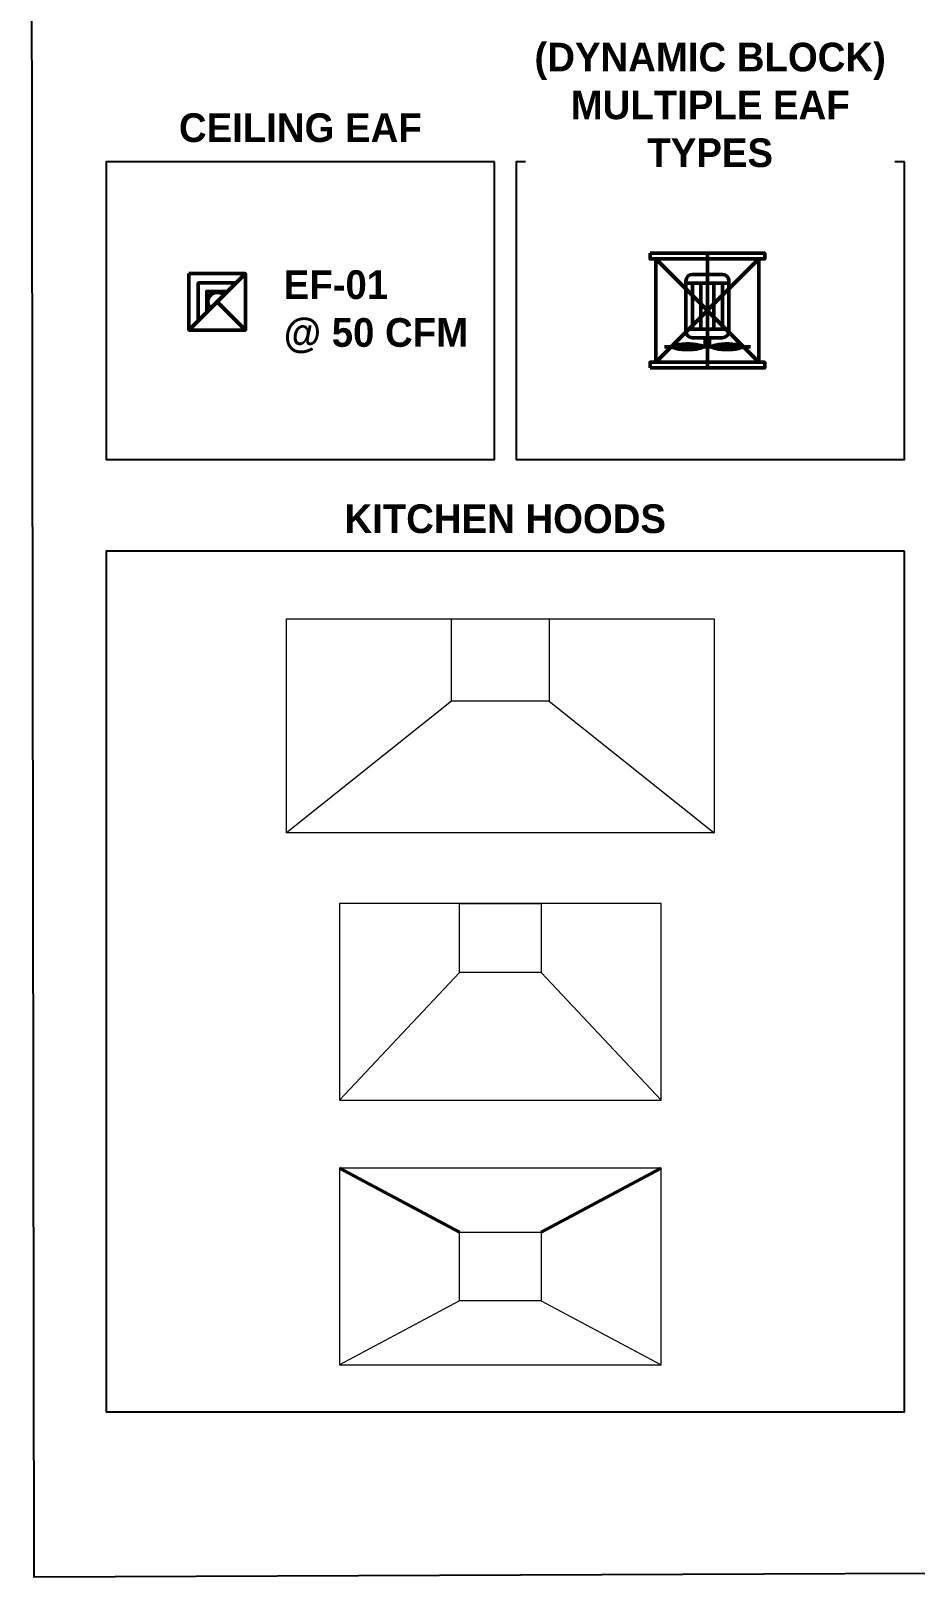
# Model space of a CAD drawing. Header units: inches. Extents: x 2025 to 34930, y -6955 to 4650.
# Drawn here: x 13357.9 to 13543, y 1386.8 to 1710.2 of the extents above; entities that cross this region are included whole.
import ezdxf

# ---------------------------------------------------------------- set-up
doc = ezdxf.new("R2010")
doc.units = ezdxf.units.IN
doc.header["$MEASUREMENT"] = 0
doc.layers.add('M-HVAC-EQPM', color=21, linetype='Continuous', lineweight=50)
doc.layers.add('M-HVAC-TEXT', color=7, linetype='Continuous', lineweight=25)
doc.styles.add('Century Gothic_B', font='GOTHICB.TTF', dxfattribs={"height": 6.659722})

# ---------------------------------------------------------------- blocks, each defined once
blk = doc.blocks.new('*U209')
at = {"layer": 'M-HVAC-EQPM', "color": 252}
for p, q in [((450, -450), (-450, 450)), ((450, 450), (-450, -450)), ((-500, 0), (500, 0))]:
    blk.add_line(p, q, dxfattribs=at)
at = {"layer": 'M-HVAC-EQPM'}
for p, q in [((-450, 450), (450, 450)), ((315, -375), (315, 375)), ((180, 188), (-259, 188)), ((-240, 188), (-240, -188)), ((161, -188), (161, 188)), ((-315, 131), (-315, -131)), ((-240, 131), (161, 131)), ((-240, 56), (161, 56)), ((-240, 0), (161, 0)), ((236, -131), (236, 131)), ((315, 19), (236, 19)), ((-240, -56), (161, -56)), ((-240, -131), (161, -131)), ((236, -19), (315, -19)), ((-259, -188), (180, -188)), ((-450, -450), (450, -450))]:
    blk.add_line(p, q, dxfattribs=at)
for points in [[(-500, 500), (-500, -500), (-450, -500), (-450, 500)], [(500, 500), (500, -500), (450, -500), (450, 500)]]:
    blk.add_lwpolyline(points, close=True, dxfattribs=at)
for points in [[(315, 313, 0.062377), (303, 282, 0.037666), (294, 236, 0.02751), (290, 172, 0.02751), (294, 109, 0.037666), (303, 63, 0.062377), (315, 31, 0.062377)], [(315, 313, -0.062377), (328, 282, -0.037666), (337, 236, -0.02751), (340, 172, -0.02751), (337, 109, -0.037666), (328, 63, -0.062377), (315, 31, -0.062377)], [(315, -313, -0.062377), (303, -282, -0.037666), (294, -236, -0.02751), (290, -172, -0.02751), (294, -109, -0.037666), (303, -63, -0.062377), (315, -31, -0.062377)], [(315, -313, 0.062377), (328, -282, 0.037666), (337, -236, 0.02751), (340, -172, 0.02751), (337, -109, 0.037666), (328, -63, 0.062377), (315, -31, 0.062377)]]:
    blk.add_lwpolyline(points, format="xyb", dxfattribs=at)
for centre, start, end in [((-259, 131), 90, 180), ((180, 131), 0, 90), ((-259, -131), 180, 270), ((180, -131), 270, 0)]:
    blk.add_arc(centre, 56.3, start, end, dxfattribs=at)
blk = doc.blocks.new('*U212')
at = {"layer": 'M-HVAC-EQPM'}
blk.add_blockref('*U209', (0, 0), dxfattribs=at)
blk = doc.blocks.new('C.EXH.F')
for p, q in [((5.91, 5.91), (-5.91, -5.91)), ((0, 0), (5.91, -5.91))]:
    blk.add_line(p, q)
blk.add_lwpolyline([(-5.91, 5.91), (-5.91, -5.91), (5.91, -5.91), (5.91, 5.91)], close=True)
blk.add_lwpolyline([(-5.91, 5.91), (-5.91, -5.91), (5.91, -5.91), (5.91, 5.91)], close=True)
at = {"color": 251}
for points in [[(3.94, 3.94), (-3.94, 3.94), (-3.94, -3.94)], [(2.17, 2.17), (-2.17, 2.17), (-2.17, -2.17)]]:
    blk.add_lwpolyline(points, dxfattribs=at)
at = {"ltscale": 0.5}
blk.add_arc((0, 0), 1.97, 45, 225, dxfattribs=at)
blk = doc.blocks.new('ISLAND HOOD')
for p, q in [((-8.53, 7.21), (-33.66, 20.57)), ((8.53, 7.21), (33.66, 20.57))]:
    blk.add_line(p, q)
at = {"lineweight": 5}
for p, q in [((-8.53, -7.21), (-33.66, -20.57)), ((8.53, -7.21), (33.66, -20.57))]:
    blk.add_line(p, q, dxfattribs=at)
for points in [[(33.66, 20.57), (-33.66, 20.57), (-33.66, -20.57), (33.66, -20.57)], [(-8.53, 7.21), (8.53, 7.21), (8.53, -7.21), (-8.53, -7.21)]]:
    blk.add_lwpolyline(points, close=True, dxfattribs=at)
blk = doc.blocks.new('A$C11768201')
at = {"lineweight": 5}
for p, q in [((-10.21, -17.26), (-44.74, -44.74)), ((10.21, -17.26), (44.74, -44.74))]:
    blk.add_line(p, q, dxfattribs=at)
for points in [[(-44.74, 0), (44.74, 0), (44.74, -44.74), (-44.74, -44.74)], [(-10.21, 0), (10.21, 0), (10.21, -17.26), (-10.21, -17.26)]]:
    blk.add_lwpolyline(points, close=True, dxfattribs=at)
blk = doc.blocks.new('A$C0f3e3279')
at = {"lineweight": 5}
for p, q in [((-8.53, -14.43), (-33.66, -41.13)), ((8.53, -14.43), (33.66, -41.13))]:
    blk.add_line(p, q, dxfattribs=at)
for points in [[(33.66, 0), (-33.66, 0), (-33.66, -41.13), (33.66, -41.13)], [(-8.53, 0), (8.53, 0), (8.53, -14.43), (-8.53, -14.43)]]:
    blk.add_lwpolyline(points, close=True, dxfattribs=at)

msp = doc.modelspace()

# ---------------------------------------------------------------- linework, layer by layer
at = {"color": 2}
msp.add_lwpolyline([(13357.93, 1875.11), (14053.73, 1875.11), (14054.38, 1389.63), (13358.58, 1386.8)], close=True, dxfattribs=at)
at = {"layer": 'M-HVAC-TEXT'}
for points in [[(13540.75, 1682.8), (13459.47, 1682.8), (13459.47, 1620.58), (13540.75, 1620.58)], [(13540.75, 1601.35), (13373.68, 1601.35), (13373.68, 1421.37), (13540.75, 1421.37)]]:
    msp.add_lwpolyline(points, close=True, dxfattribs=at)

# ---------------------------------------------------------------- block references
at = {"layer": 'M-HVAC-EQPM', "xscale": -0.02400000000000205, "yscale": 0.02400000000000205, "zscale": 0.02400000000000205, "rotation": 90}
msp.add_blockref('*U212', (13499.52, 1651.69), dxfattribs=at)
at = {"layer": 'M-HVAC-EQPM'}
for name, p in [('C.EXH.F', (13396.91, 1653.54)), ('A$C11768201', (13456.17, 1587.23)), ('A$C0f3e3279', (13456.17, 1527.66)), ('ISLAND HOOD', (13456.17, 1451.76))]:
    msp.add_blockref(name, p, dxfattribs=at)

# ---------------------------------------------------------------- next in the draw order: texts
at = {"layer": 'M-HVAC-TEXT', "char_height": 6, "style": 'Century Gothic_B', "bg_fill": 3, "box_fill_scale": 1.05, "bg_fill_color": 256, "bg_fill_transparency": 0}
for s, insert, width, attachment_point in [('(DYNAMIC BLOCK)\\PMULTIPLE EAF TYPES', (13500.11, 1694.68), 76.6691, 5), ('CEILING EAF', (13414.32, 1689.91), 49.1368, 5), ('EF-01\\P@ 50 CFM', (13410.85, 1660.12), 40.0709, 1), ('\\pxqc;KITCHEN HOODS', (13457.21, 1608.12), 88.6131, 5)]:
    msp.add_mtext(s, dxfattribs=dict(at, insert=insert, width=width, attachment_point=attachment_point))

# ---------------------------------------------------------------- next in the draw order: linework, layer by layer
at = {"layer": 'M-HVAC-TEXT'}
msp.add_lwpolyline([(13454.96, 1682.8), (13373.68, 1682.8), (13373.68, 1620.58), (13454.96, 1620.58)], close=True, dxfattribs=at)

doc.saveas('drawing.dxf')
